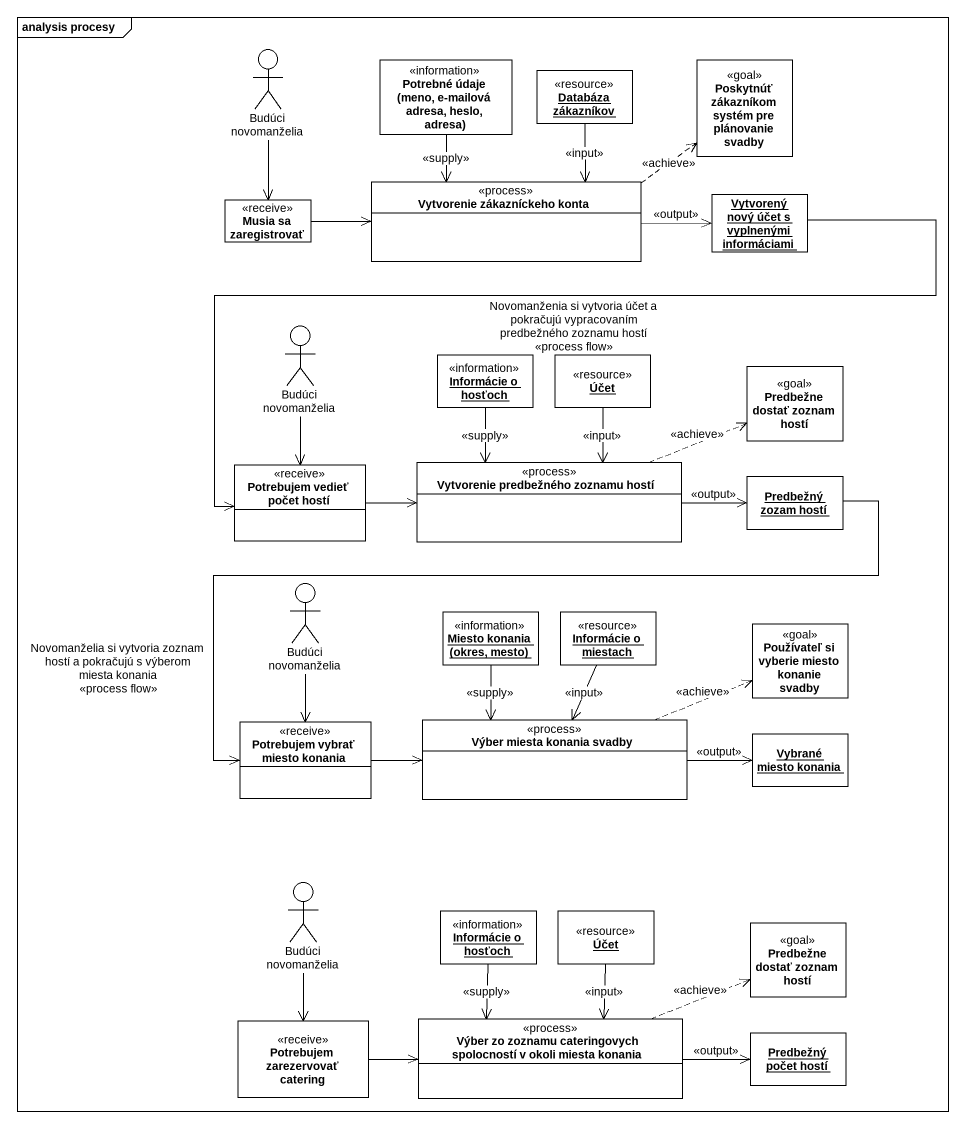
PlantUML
@startuml
mainframe analysis procesy
allowmixing
hide circle
hide empty members
actor "Budúci novomanželia" as Budúci_novomanželia
class "Potrebné údaje (meno, e-mailová adresa, heslo, adresa)" as Potrebné_údaje_meno_e <<information>>
class "Poskytnúť zákazníkom systém pre plánovanie svadby" as Poskytnúť_zákazníkom_systém <<goal>>
object "Databáza zákazníkov" as Databáza_zákazníkov <<resource>>
class "Musia sa zaregistrovať" as Musia_sa_zaregistrovať <<receive>>
class "Vytvorenie zákazníckeho konta" as Vytvorenie_zákazníckeho <<process>>
object "Vytvorený nový účet s vyplnenými informáciami" as Vytvorený_nový_účet_s
actor "Budúci novomanželia" as Budúci_novomanželia_2
object "Informácie o hosťoch" as Informácie_o_hosťoch <<information>>
object Účet <<resource>>
class "Predbežne dostať zoznam hostí" as Predbežne_dostať_zoznam <<goal>>
class "Potrebujem vedieť počet hostí" as Potrebujem_vedieť_počet <<receive>>
class "Vytvorenie predbežného zoznamu hostí" as Vytvorenie_predbežného <<process>>
object "Predbežný zozam hostí" as Predbežný_zozam_hostí
actor "Budúci novomanželia" as Budúci_novomanželia_3
object "Miesto konania (okres, mesto)" as Miesto_konania_okres_mesto <<information>>
object "Informácie o miestach" as Informácie_o_miestach <<resource>>
class "Používateľ si vyberie miesto konanie svadby" as Používateľ_si_vyberie <<goal>>
class "Potrebujem vybrať miesto konania" as Potrebujem_vybrať_miesto <<receive>>
class "Výber miesta konania svadby" as Výber_miesta_konania_svadby <<process>>
object "Vybrané miesto konania" as Vybrané_miesto_konania
actor "Budúci novomanželia" as Budúci_novomanželia_4
object "Informácie o hosťoch" as Informácie_o_hosťoch_2 <<information>>
object "Účet" as Účet_2 <<resource>>
class "Predbežne dostať zoznam hostí" as Predbežne_dostať_zoznam_2 <<goal>>
class "Potrebujem zarezervovať catering" as Potrebujem_zarezervovať <<receive>>
class "Výber zo zoznamu cateringovych spolocností v okoli miesta konania" as Výber_zo_zoznamu <<process>>
object "Predbežný počet hostí" as Predbežný_počet_hostí
Budúci_novomanželia --> Musia_sa_zaregistrovať
Potrebné_údaje_meno_e --> Vytvorenie_zákazníckeho : <<supply>>
Databáza_zákazníkov --> Vytvorenie_zákazníckeho : <<input>>
Musia_sa_zaregistrovať -right-> Vytvorenie_zákazníckeho
Vytvorenie_zákazníckeho .right.> Poskytnúť_zákazníkom_systém : <<achieve>>
Vytvorenie_zákazníckeho -right-> Vytvorený_nový_účet_s : <<output>>
Vytvorený_nový_účet_s --> Potrebujem_vedieť_počet : Novomanženia si vytvoria účet a pokračujú vypracovaním predbežného zoznamu hostí\n<<process flow>>
Budúci_novomanželia_2 --> Potrebujem_vedieť_počet
Informácie_o_hosťoch --> Vytvorenie_predbežného : <<supply>>
Účet --> Vytvorenie_predbežného : <<input>>
Potrebujem_vedieť_počet -right-> Vytvorenie_predbežného
Vytvorenie_predbežného .right.> Predbežne_dostať_zoznam : <<achieve>>
Vytvorenie_predbežného -right-> Predbežný_zozam_hostí : <<output>>
Predbežný_zozam_hostí -left-> Potrebujem_vybrať_miesto : Novomanželia si vytvoria zoznam hostí a pokračujú s výberom miesta konania\n<<process flow>>
Budúci_novomanželia_3 --> Potrebujem_vybrať_miesto
Miesto_konania_okres_mesto --> Výber_miesta_konania_svadby : <<supply>>
Informácie_o_miestach --> Výber_miesta_konania_svadby : <<input>>
Potrebujem_vybrať_miesto -right-> Výber_miesta_konania_svadby
Výber_miesta_konania_svadby .right.> Používateľ_si_vyberie : <<achieve>>
Výber_miesta_konania_svadby -right-> Vybrané_miesto_konania : <<output>>
Budúci_novomanželia_4 --> Potrebujem_zarezervovať
Informácie_o_hosťoch_2 --> Výber_zo_zoznamu : <<supply>>
Účet_2 --> Výber_zo_zoznamu : <<input>>
Potrebujem_zarezervovať -right-> Výber_zo_zoznamu
Výber_zo_zoznamu .right.> Predbežne_dostať_zoznam_2 : <<achieve>>
Výber_zo_zoznamu -right-> Predbežný_počet_hostí : <<output>>
@enduml
